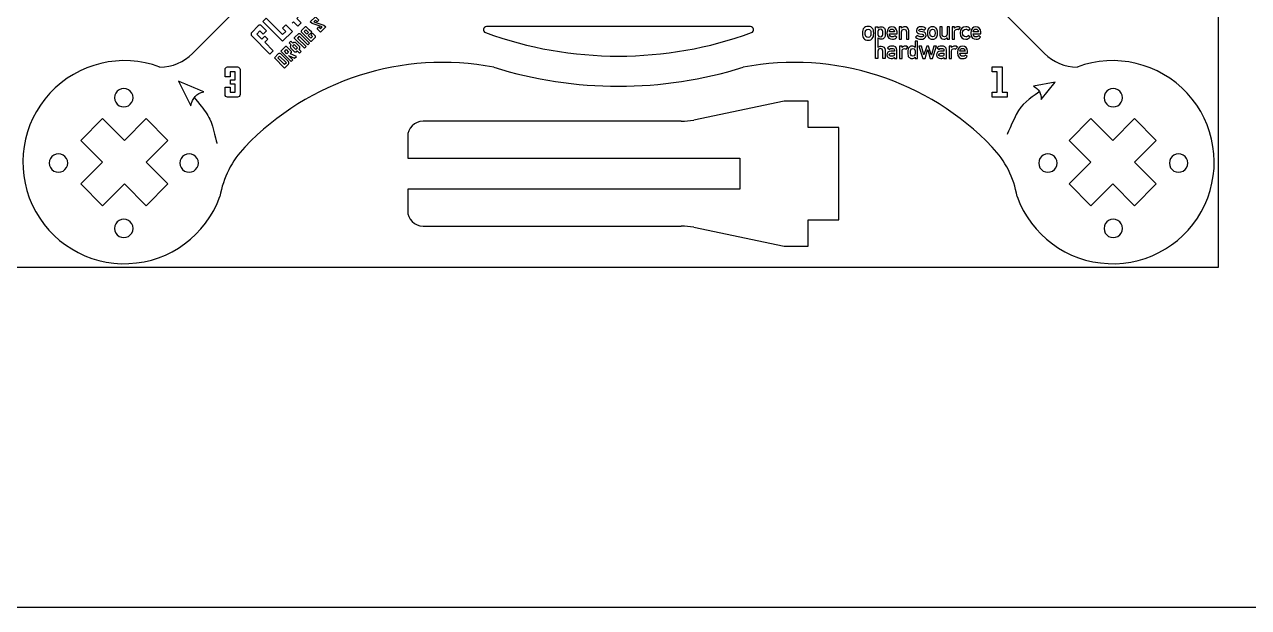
# Model space of a CAD drawing. Extents: x 88 to 1548, y 169 to 1230.
# Drawn here: x 576 to 1104, y 169 to 420 of the extents above; entities that cross this region are included whole.
import ezdxf

# ---------------------------------------------------------------- set-up
doc = ezdxf.new("R2010")
doc.units = 0
doc.layers.add('corte', color=7, linetype='CONTINUOUS')
doc.layers.add('Grabado', color=7, linetype='CONTINUOUS')

msp = doc.modelspace()

# ---------------------------------------------------------------- linework, layer by layer
at = {"layer": 'corte', "color": 1}
for points in [[(669.972622, 428.68755), (648.96867, 407.683575)], [(995.435325, 428.68755), (1016.4393, 407.683575)], [(889.61565, 419.28615), (775.79235, 419.28615)], [(904.1193, 387.095437), (865.134825, 379.012087)], [(914.483475, 387.095437), (904.1193, 387.095437)], [(914.483475, 375.801187), (914.483475, 387.095437)], [(859.7394, 378.458662), (748.39098, 378.458662)], [(927.770925, 375.801187), (914.483475, 375.801187)], [(927.770925, 335.938912), (927.770925, 375.801187)], [(741.74733, 371.814937), (741.74733, 362.513737)], [(741.74733, 362.513737), (884.98545, 362.513737)], [(884.98545, 362.513737), (884.98545, 349.226362)], [(741.74733, 349.226362), (741.74733, 339.925162)], [(884.98545, 349.226362), (741.74733, 349.226362)], [(748.39098, 333.281437), (859.7394, 333.281437)], [(865.134825, 332.728012), (904.1193, 324.644662)], [(914.483475, 335.938912), (927.770925, 335.938912)], [(914.483475, 324.644662), (914.483475, 335.938912)], [(904.1193, 324.644662), (914.483475, 324.644662)]]:
    msp.add_lwpolyline(points, dxfattribs=at)
for points in [[(623.248845, 388.635075)], [(1050.131625, 388.635075)], [(600.729803, 370.215045), (610.125413, 360.819427), (600.729803, 351.423817), (610.125413, 342.028207), (619.521022, 351.423817), (628.91664, 342.028207), (638.31225, 351.423817), (628.916632, 360.819427), (638.31225, 370.215045), (628.91664, 379.610655), (619.521022, 370.215045), (610.125413, 379.610655)], [(1027.095675, 370.215045), (1036.4913, 360.819427), (1027.095675, 351.423817), (1036.4913, 342.028207), (1045.886925, 351.423817), (1055.28255, 342.028207), (1064.678175, 351.423817), (1055.28255, 360.819427), (1064.678175, 370.215045), (1055.28255, 379.610655), (1045.886925, 370.215045), (1036.4913, 379.610655)], [(595.062007, 360.448275)], [(651.435675, 360.448275)], [(1021.94475, 360.448275)], [(1078.318425, 360.448275)], [(623.248838, 332.2614)], [(1050.131625, 332.2614)]]:
    msp.add_lwpolyline(points, close=True, dxfattribs=at)
for points in [[(774.483757, 418.188594), (774.371586, 417.553726), (774.731337, 416.929939), (775.337025, 416.709075)], [(775.79235, 419.28615), (775.147649, 419.286208), (774.595927, 418.823462), (774.483757, 418.188594)], [(890.924243, 418.188594), (890.812073, 418.823462), (890.260351, 419.286208), (889.61565, 419.28615)], [(890.070975, 416.709075), (890.676663, 416.929939), (891.036414, 417.553726), (890.924243, 418.188594)], [(775.337025, 416.709075), (812.388036, 403.196072), (853.019964, 403.196072), (890.070975, 416.709075)], [(634.8456, 401.8509), (618.201343, 408.067254), (599.450743, 403.612926), (587.380411, 390.575232)], [(634.8456, 401.8509), (640.14158, 401.839822), (645.22384, 403.938741), (648.96867, 407.683575)], [(778.906725, 401.781225), (739.567819, 409.233243), (699.131172, 396.258957), (671.471633, 367.310175)], [(993.936375, 367.310175), (966.276834, 396.258959), (925.840184, 409.233246), (886.501275, 401.781225)], [(1016.4393, 407.683575), (1020.184137, 403.938733), (1025.266409, 401.839814), (1030.5624, 401.8509)], [(1078.027594, 390.575246), (1065.957258, 403.612937), (1047.206656, 408.06726), (1030.5624, 401.8509)], [(778.906725, 401.781225), (813.936926, 390.838726), (851.471074, 390.838726), (886.501275, 401.781225)], [(617.268809, 392.089281), (616.035109, 391.376668), (615.275531, 390.059796), (615.276405, 388.635075)], [(621.256441, 392.089281), (620.022742, 392.801894), (618.502508, 392.801894), (617.268809, 392.089281)], [(623.248845, 388.635075), (623.249719, 390.059796), (622.490141, 391.376668), (621.256441, 392.089281)], [(1044.15225, 392.087268), (1042.9189, 391.375193), (1042.159125, 390.059225), (1042.159125, 388.635075)], [(1048.1385, 392.087268), (1046.90515, 392.799343), (1045.3856, 392.799343), (1044.15225, 392.087268)], [(1050.131625, 388.635075), (1050.131625, 390.059225), (1049.37185, 391.375193), (1048.1385, 392.087268)], [(587.380411, 390.575232), (575.310079, 377.537538), (572.31166, 358.499799), (579.790225, 342.383179)], [(615.276405, 388.635075), (615.275531, 387.210353), (616.035109, 385.893482), (617.268809, 385.180869)], [(621.256441, 385.180869), (622.490141, 385.893482), (623.249719, 387.210353), (623.248845, 388.635075)], [(1042.159125, 388.635075), (1042.159125, 387.210924), (1042.9189, 385.894955), (1044.15225, 385.18288)], [(1048.1385, 385.18288), (1049.37185, 385.894955), (1050.131625, 387.210924), (1050.131625, 388.635075)], [(1085.617792, 342.383193), (1093.096354, 358.499815), (1090.09793, 377.537554), (1078.027594, 390.575246)], [(617.268809, 385.180869), (618.502508, 384.468255), (620.022742, 384.468255), (621.256441, 385.180869)], [(1044.15225, 385.18288), (1045.3856, 384.470805), (1046.90515, 384.470805), (1048.1385, 385.18288)], [(748.39098, 378.458662), (744.721776, 378.458634), (741.747317, 375.484141), (741.74733, 371.814937)], [(859.7394, 378.458662), (861.552043, 378.458646), (863.359931, 378.644086), (865.134825, 379.012087)], [(593.069604, 363.902481), (591.835904, 364.615094), (590.315671, 364.615094), (589.081971, 363.902481)], [(649.443271, 363.902481), (648.209572, 364.615094), (646.689338, 364.615094), (645.455639, 363.902481)], [(671.471633, 367.310175), (665.862394, 361.439484), (662.12919, 354.030879), (660.74829, 346.029525)], [(1004.659725, 346.029525), (1003.278822, 354.03088), (999.545616, 361.439485), (993.936375, 367.310175)], [(1019.953989, 363.907201), (1018.719458, 364.621074), (1017.197617, 364.621074), (1015.963086, 363.907201)], [(1076.327664, 363.907201), (1075.093133, 364.621074), (1073.571292, 364.621074), (1072.336761, 363.907201)], [(589.081971, 363.902481), (587.848272, 363.189868), (587.088694, 361.872996), (587.089567, 360.448275)], [(587.089567, 360.448275), (587.088694, 359.023553), (587.848272, 357.706682), (589.081971, 356.994069)], [(595.062007, 360.448275), (595.062881, 361.872996), (594.303303, 363.189868), (593.069604, 363.902481)], [(593.069604, 356.994069), (594.303303, 357.706682), (595.062881, 359.023553), (595.062007, 360.448275)], [(645.455639, 363.902481), (644.221939, 363.189868), (643.462361, 361.872996), (643.463235, 360.448275)], [(643.463235, 360.448275), (643.462361, 359.023553), (644.221939, 357.706682), (645.455639, 356.994069)], [(651.435675, 360.448275), (651.436549, 361.872996), (650.676971, 363.189868), (649.443271, 363.902481)], [(649.443271, 356.994069), (650.676971, 357.706682), (651.436549, 359.023553), (651.435675, 360.448275)], [(1015.963086, 363.907201), (1014.728556, 363.193328), (1013.969424, 361.874343), (1013.972325, 360.448275)], [(1013.972325, 360.448275), (1013.969424, 359.022206), (1014.728556, 357.703222), (1015.963086, 356.989349)], [(1021.94475, 360.448275), (1021.947651, 361.874343), (1021.188519, 363.193328), (1019.953989, 363.907201)], [(1019.953989, 356.989349), (1021.188519, 357.703222), (1021.947651, 359.022206), (1021.94475, 360.448275)], [(1072.336761, 363.907201), (1071.102231, 363.193328), (1070.343099, 361.874343), (1070.346, 360.448275)], [(1070.346, 360.448275), (1070.343099, 359.022206), (1071.102231, 357.703222), (1072.336761, 356.989349)], [(1078.318425, 360.448275), (1078.321326, 361.874343), (1077.562194, 363.193328), (1076.327664, 363.907201)], [(1076.327664, 356.989349), (1077.562194, 357.703222), (1078.321326, 359.022206), (1078.318425, 360.448275)], [(589.081971, 356.994069), (590.315671, 356.281455), (591.835904, 356.281455), (593.069604, 356.994069)], [(645.455639, 356.994069), (646.689338, 356.281455), (648.209572, 356.281455), (649.443271, 356.994069)], [(1015.963086, 356.989349), (1017.197617, 356.275476), (1018.719458, 356.275476), (1019.953989, 356.989349)], [(1072.336761, 356.989349), (1073.571292, 356.275476), (1075.093133, 356.275476), (1076.327664, 356.989349)], [(621.491753, 317.06387), (639.240987, 317.863294), (654.748849, 329.305857), (660.74829, 346.029525)], [(1004.659725, 346.029525), (1010.659168, 329.305857), (1026.167033, 317.863295), (1043.916267, 317.063874)], [(579.790225, 342.383179), (587.268791, 326.26656), (603.74252, 316.264445), (621.491753, 317.06387)], [(741.74733, 339.925162), (741.747317, 336.255958), (744.721776, 333.281465), (748.39098, 333.281437)], [(1043.916267, 317.063874), (1061.665502, 316.264453), (1078.13923, 326.266571), (1085.617792, 342.383193)], [(617.268801, 335.715606), (616.035102, 335.002993), (615.275524, 333.686121), (615.276398, 332.2614)], [(621.256434, 335.715606), (620.022734, 336.428219), (618.502501, 336.428219), (617.268801, 335.715606)], [(623.248838, 332.2614), (623.249711, 333.686121), (622.490133, 335.002993), (621.256434, 335.715606)], [(865.134825, 332.728012), (863.359931, 333.096013), (861.552043, 333.281453), (859.7394, 333.281437)], [(1044.15225, 335.713593), (1042.9189, 335.001518), (1042.159125, 333.68555), (1042.159125, 332.2614)], [(1048.1385, 335.713593), (1046.90515, 336.425668), (1045.3856, 336.425668), (1044.15225, 335.713593)], [(1050.131625, 332.2614), (1050.131625, 333.68555), (1049.37185, 335.001518), (1048.1385, 335.713593)], [(615.276398, 332.2614), (615.275524, 330.836678), (616.035102, 329.519807), (617.268801, 328.807194)], [(617.268801, 328.807194), (618.502501, 328.09458), (620.022734, 328.09458), (621.256434, 328.807194)], [(621.256434, 328.807194), (622.490133, 329.519807), (623.249711, 330.836678), (623.248838, 332.2614)], [(1042.159125, 332.2614), (1042.159125, 330.837249), (1042.9189, 329.52128), (1044.15225, 328.809205)], [(1044.15225, 328.809205), (1045.3856, 328.09713), (1046.90515, 328.09713), (1048.1385, 328.809205)], [(1048.1385, 328.809205), (1049.37185, 329.52128), (1050.131625, 330.837249), (1050.131625, 332.2614)]]:
    msp.add_open_spline(points, degree=3, dxfattribs=at)
at = {"layer": 'Grabado', "color": 2}
for points in [[(88.09096, 1229.953241), (1547.94766, 1229.953241), (1547.94766, 168.718616), (88.09096, 168.718616)], [(294.476386, 1112.399637), (1091.43413, 1112.399637), (1091.43413, 315.441893), (294.476386, 315.441893)]]:
    msp.add_lwpolyline(points, close=True, dxfattribs=at)
at = {"layer": 'Grabado', "color": 5}
for points in [[(687.791733, 418.682516), (689.227045, 417.247203), (687.805795, 415.825953), (680.657358, 422.974391), (679.222045, 421.539078), (687.806733, 412.954391), (692.098608, 417.246266), (689.227045, 420.117828)], [(699.723352, 421.358566), (701.938195, 423.573409), (703.420909, 422.090696), (702.682625, 421.352412), (701.944341, 422.090696), (701.206066, 421.352421), (705.635752, 419.875853), (706.380181, 419.131423), (704.165338, 416.91658), (702.682625, 418.399294), (703.420909, 419.137578), (704.159193, 418.399294), (704.897468, 419.137569), (700.467782, 420.614137)], [(698.943147, 416.788533), (698.204863, 416.050249), (697.054379, 417.200734), (697.792663, 417.939018)], [(690.392555, 408.324067), (689.654271, 407.585783), (688.54685, 408.693204), (689.285133, 409.431488)], [(693.492982, 409.394229), (692.090249, 410.796962), (692.828524, 411.535237), (694.231257, 410.132504)], [(967.18189, 405.552273), (968.120065, 405.552273), (969.811615, 410.841108), (968.68699, 410.841108), (967.670215, 407.128338), (967.651465, 407.128338), (966.45289, 410.841108), (965.68264, 410.841108), (964.47949, 407.128338), (964.46224, 407.128338), (963.45019, 410.841108), (962.325565, 410.841108), (964.015465, 405.552273), (964.949065, 405.552273), (966.056815, 409.258886), (966.080065, 409.258886), (967.18159, 405.552273)], [(685.711006, 405.857361), (686.44929, 406.595645), (689.402417, 403.642518), (688.664133, 402.904234)], [(993.861558, 399.727308), (993.861558, 401.905308), (998.181558, 401.905308), (998.181558, 391.087301), (1000.341558, 391.087301), (1000.341558, 388.909301), (993.861558, 388.909301), (993.861558, 391.087301), (996.021558, 391.087301), (996.021558, 399.727308)], [(642.843618, 395.747238)], [(1015.041158, 387.871891)]]:
    msp.add_lwpolyline(points, close=True, dxfattribs=at)
for points in [[(691.845483, 420.715016), (692.504545, 421.374078), (694.365483, 419.513141), (695.75767, 420.905328), (693.896733, 422.766266), (694.555795, 423.425328)], [(677.314233, 419.631266), (674.45767, 416.774703)], [(674.45767, 415.338453), (682.324233, 407.471891), (683.760483, 408.908141), (680.083608, 412.585016), (681.37267, 413.874078), (680.12767, 415.119078), (678.838608, 413.830016), (676.612045, 416.056578), (678.032358, 417.476891), (679.46767, 416.041578), (680.90392, 417.477828)], [(680.90392, 417.477828), (678.750483, 419.631266)], [(697.417371, 419.052585), (695.940812, 417.576026)], [(699.269222, 417.939009), (698.155646, 419.052585)], [(701.859357, 415.348874), (700.745781, 416.46245), (700.007506, 415.724175), (700.74579, 414.985891), (700.007506, 414.247607), (698.857013, 415.3981), (700.333572, 416.874659), (699.269222, 417.939009)], [(943.54339, 405.552273), (943.54339, 419.194076), (944.615665, 419.194076), (944.615665, 418.641071)], [(954.845065, 418.628628), (954.827815, 418.628628), (954.827815, 419.194076), (953.75554, 419.194076), (953.75554, 413.905241), (953.755765, 413.905241)], [(956.92174, 417.052683), (956.92174, 413.905241), (957.980065, 413.905241), (957.980065, 417.425508)], [(964.589065, 417.763241), (965.25004, 418.533528)], [(972.308965, 416.040476), (972.308965, 419.194076), (971.250565, 419.194076), (971.250565, 415.667651), (971.25049, 415.667651)], [(974.38564, 414.470696), (974.41489, 414.470696), (974.41489, 413.905241), (975.46864, 413.905241), (975.46864, 419.194076), (974.41489, 419.194076), (974.41489, 416.040476)], [(977.731765, 418.628628), (977.701015, 418.628628), (977.701015, 419.194076), (976.63639, 419.194076), (976.63639, 413.905241), (976.636315, 413.905241)], [(979.43404, 417.930806), (980.21044, 418.852068)], [(983.59204, 417.636506), (984.374665, 418.340606)], [(692.48396, 412.421137), (692.188648, 412.125825), (691.33963, 412.974844), (690.67518, 412.310394), (691.524199, 411.461376), (691.204278, 411.141456)], [(693.104969, 414.740182), (694.581528, 416.216741)], [(695.319803, 416.216741), (699.392651, 412.143893), (698.654376, 411.405618), (694.950665, 415.109329), (694.22469, 414.383354), (697.928401, 410.679643), (697.177817, 409.929059), (693.104969, 414.001907)], [(695.14181, 410.698519), (693.394548, 412.445781)], [(695.940803, 416.837742), (699.644514, 413.134031)], [(700.382798, 413.13404), (701.859357, 414.610599)], [(944.615665, 414.470696), (944.603665, 410.275661)], [(951.782365, 417.028038), (949.556215, 417.028038)], [(949.556215, 416.149916), (952.85299, 416.149916)], [(952.745215, 414.704861), (951.96874, 415.354976)], [(952.85299, 416.149916), (952.85299, 417.028038)], [(953.755765, 413.905241), (954.82804, 413.905241), (954.82804, 417.052683)], [(960.68839, 405.552273), (961.75444, 405.552273), (961.75444, 412.971656), (960.68839, 412.971656), (960.68839, 410.275661)], [(961.597315, 415.524446), (960.857815, 414.789536), (960.857815, 414.789528)], [(962.723365, 416.125556), (963.66169, 416.040476)], [(963.84199, 417.052683), (962.963815, 417.119283)], [(976.636315, 413.905241), (977.70094, 413.905241), (977.70094, 417.075731)], [(984.374665, 414.764876), (983.59204, 415.462818)], [(987.94414, 417.028038), (985.716415, 417.028038)], [(985.716415, 416.149916), (989.00869, 416.149916)], [(988.907065, 414.704861), (988.13059, 415.354976)], [(989.00869, 416.149916), (989.00869, 417.028038)], [(685.901738, 407.536952), (684.228302, 405.863516), (688.670288, 401.42153), (690.306807, 403.058049)], [(690.306807, 404.190079), (687.009151, 407.487735)], [(688.909842, 410.545055), (687.064145, 408.699359), (691.506131, 404.257373), (692.244406, 404.995648), (690.392555, 406.847499), (692.98269, 405.733932), (693.720965, 406.472207), (691.130839, 407.585783)], [(691.499968, 408.693204), (689.648117, 410.545055)], [(691.130839, 407.585783), (691.499976, 407.95492)], [(691.228887, 410.181686), (692.926932, 408.483641)], [(693.788267, 408.459032), (694.132796, 408.803561), (695.092558, 407.8438), (695.806224, 408.557466), (694.846463, 409.517228), (695.190992, 409.861757)], [(944.603665, 408.699723), (944.603665, 405.552273), (943.537465, 405.552273), (943.54339, 405.552273)], [(947.757115, 409.066368), (947.757115, 405.552273), (946.703365, 405.552273), (946.703365, 408.699723)], [(948.78589, 410.126291), (949.622515, 409.493051)], [(951.709915, 409.223516), (951.709915, 408.668906), (950.23564, 408.668906)], [(950.440465, 407.790783), (951.709915, 407.790783), (951.709915, 407.405636)], [(951.709915, 405.552273), (952.775965, 405.552273), (952.775965, 409.163366)], [(955.02064, 410.275661), (955.00864, 410.275661), (955.00864, 410.841108), (953.94244, 410.841108), (953.94244, 405.552273), (953.94229, 405.552273)], [(953.94229, 405.552273), (955.00834, 405.552273), (955.00834, 408.735086)], [(956.74144, 409.565516), (957.50554, 410.492936)], [(970.167415, 410.126291), (971.00404, 409.493051)], [(973.091515, 409.223516), (973.091515, 408.668906), (971.617165, 408.668906)], [(971.81599, 407.790783), (973.09144, 407.790783), (973.09144, 407.405636), (973.091515, 407.405636)], [(973.091515, 405.552273), (974.14519, 405.552273), (974.14519, 409.163366)], [(976.402165, 410.275661), (976.390165, 410.275661), (976.390165, 410.841108), (975.324115, 410.841108), (975.324115, 405.552273), (975.32374, 405.552273)], [(975.32374, 405.552273), (976.389865, 405.552273), (976.389865, 408.735086)], [(978.11689, 409.565516), (978.88714, 410.492936)], [(982.202515, 408.668906), (979.97629, 408.668906)], [(979.97629, 407.790783), (983.268565, 407.790783)], [(983.16529, 406.341048), (982.388815, 406.995843)], [(983.268565, 407.790783), (983.268565, 408.668906)], [(664.029715, 401.903883), (668.349715, 401.903883)], [(951.68689, 406.022208), (951.71014, 406.022208), (951.71014, 405.552273), (951.709915, 405.552273)], [(960.68839, 406.099241), (960.68839, 405.552273)], [(973.066765, 406.022208), (973.091515, 406.022208), (973.091515, 405.552273), (973.091515, 405.552273)], [(662.949715, 397.565883), (662.949715, 400.823883)], [(662.949715, 389.987883), (662.949715, 393.245883), (665.109715, 393.245883), (665.109715, 391.085883), (667.269715, 391.085883), (667.269715, 394.451883), (665.325715, 394.451883), (665.325715, 396.359883), (667.269715, 396.359883), (667.269715, 399.725883), (665.109715, 399.725883), (665.109715, 397.565883), (662.949715, 397.565883)], [(669.429715, 400.823883), (669.429715, 389.987883)], [(642.843618, 395.747238), (648.13024, 385.124193)], [(1015.041158, 387.871891), (1021.116233, 395.313506), (1011.668019, 393.578224)], [(668.349715, 388.907883), (664.029715, 388.907883)]]:
    msp.add_lwpolyline(points, dxfattribs=at)
for points in [[(678.032358, 419.923766), (677.751108, 419.923766), (677.512045, 419.825328), (677.314233, 419.631266)], [(678.750483, 419.631266), (678.54517, 419.836578), (678.307045, 419.930328), (678.032358, 419.923766)], [(695.940812, 417.576026), (695.838269, 417.473483), (695.78705, 417.348341), (695.787006, 417.200734)], [(695.787006, 417.200734), (695.787006, 417.061317), (695.838269, 416.940276), (695.940803, 416.837742)], [(697.786508, 419.200236), (697.642966, 419.204362), (697.519905, 419.155119), (697.417371, 419.052585)], [(698.155646, 419.052585), (698.053112, 419.155119), (697.930016, 419.204292), (697.786508, 419.200236)], [(938.602765, 418.665723), (938.151415, 418.158821), (937.964965, 417.678153), (937.964965, 416.421056)], [(940.385215, 419.411231), (939.47629, 419.411231), (938.92174, 419.013768), (938.602765, 418.665723)], [(939.145015, 416.421018), (939.145015, 417.262158), (939.223915, 417.491771), (939.433165, 417.804446)], [(939.433165, 417.804446), (939.614965, 418.038611), (939.97549, 418.231121), (940.385215, 418.231121)], [(942.160015, 418.665723), (941.83489, 419.013768), (941.292565, 419.411231), (940.385215, 419.411231)], [(940.385215, 418.231121), (940.78729, 418.231121), (941.15554, 418.038611), (941.335765, 417.804446)], [(941.335765, 417.804446), (941.54524, 417.491771), (941.61769, 417.262158), (941.61769, 416.402531)], [(942.797815, 416.421056), (942.797815, 417.678153), (942.61129, 418.158821), (942.160015, 418.665723)], [(944.615665, 418.641071), (944.94679, 419.001446), (945.43984, 419.254098), (945.97594, 419.254098)], [(945.655465, 418.189623), (944.663365, 418.189623), (944.615665, 417.317666), (944.615665, 416.541213)], [(946.709215, 416.541213), (946.709215, 417.371523), (946.661215, 418.189623), (945.655465, 418.189623)], [(945.97594, 419.254098), (946.62454, 419.254098), (947.09434, 418.966076), (947.394865, 418.568606)], [(947.394865, 418.568606), (947.690665, 418.189623), (947.769115, 417.846146), (947.769115, 416.541213)], [(950.668465, 419.254098), (949.64554, 419.254098), (948.48394, 418.593258), (948.48394, 416.535056)], [(949.556215, 417.028038), (949.573465, 417.835301), (950.03689, 418.249773), (950.668465, 418.249773)], [(952.85299, 417.028038), (952.85299, 418.388418), (951.836215, 419.254098), (950.668465, 419.254098)], [(950.668465, 418.249773), (951.301765, 418.249773), (951.757765, 417.835301), (951.782365, 417.028038)], [(954.82804, 417.052683), (954.82804, 417.779831), (955.267165, 418.189623), (955.87414, 418.189623)], [(956.22379, 419.254098), (955.65229, 419.254098), (955.18234, 419.050863), (954.845065, 418.628628)], [(955.87414, 418.189623), (956.470315, 418.189623), (956.92174, 417.779831), (956.92174, 417.052683)], [(957.980065, 417.425508), (957.980065, 418.616306), (957.04189, 419.254098), (956.22379, 419.254098)], [(963.179365, 419.254398), (962.054815, 419.254398), (961.205965, 418.707558), (961.205965, 417.630633)], [(961.205965, 417.630633), (961.205965, 416.721821), (961.84999, 416.197901), (962.723365, 416.125556)], [(962.26594, 417.618431), (962.26594, 417.978926), (962.49394, 418.250058), (963.179365, 418.250058)], [(962.963815, 417.119283), (962.433865, 417.161133), (962.26594, 417.388818), (962.26594, 417.618431)], [(965.25004, 418.533528), (964.726165, 418.972526), (964.106815, 419.254398), (963.179365, 419.254398)], [(963.179365, 418.250058), (963.75259, 418.250058), (964.173115, 418.063593), (964.589065, 417.763241)], [(966.550315, 418.580936), (966.146665, 418.123323), (965.978665, 417.690476), (965.978665, 416.558103)], [(968.16319, 419.254098), (967.332865, 419.254098), (966.844465, 418.899768), (966.550315, 418.580936)], [(967.04329, 416.557736), (967.04329, 417.317306), (967.11004, 417.520653), (967.302115, 417.804123)], [(967.302115, 417.804123), (967.46524, 418.021286), (967.790365, 418.189263), (968.16319, 418.189263)], [(969.763915, 418.580936), (969.469615, 418.899768), (968.98129, 419.254098), (968.16319, 419.254098)], [(968.16319, 418.189263), (968.523715, 418.189263), (968.85484, 418.021286), (969.011965, 417.804123)], [(969.011965, 417.804123), (969.215365, 417.520653), (969.275515, 417.317306), (969.275515, 416.540853)], [(970.341565, 416.558103), (970.341565, 417.690476), (970.173715, 418.123323), (969.763915, 418.580936)], [(977.70094, 417.075731), (977.70094, 417.846018), (978.212365, 418.189623), (978.736165, 418.189623)], [(979.09819, 419.254098), (978.537415, 419.254098), (978.05674, 419.050863), (977.731765, 418.628628)], [(978.736165, 418.189623), (979.007365, 418.189623), (979.187515, 418.123023), (979.43404, 417.930806)], [(980.21044, 418.852068), (979.879315, 419.104721), (979.52494, 419.254098), (979.09819, 419.254098)], [(982.47979, 419.254098), (981.25804, 419.254098), (980.07799, 418.483811), (980.07799, 416.547378)], [(981.15019, 416.547378), (981.15019, 417.702806), (981.65554, 418.189623), (982.52749, 418.189623)], [(984.374665, 418.340606), (983.92324, 418.875123), (983.28544, 419.254098), (982.47979, 419.254098)], [(982.52749, 418.189623), (982.954165, 418.189623), (983.328565, 417.961623), (983.59204, 417.636506)], [(986.824165, 419.254098), (985.80124, 419.254098), (984.64579, 418.593258), (984.64579, 416.535056)], [(985.716415, 417.028038), (985.735165, 417.835301), (986.19874, 418.249773), (986.824165, 418.249773)], [(989.00869, 417.028038), (989.00869, 418.388418), (987.991915, 419.254098), (986.824165, 419.254098)], [(986.824165, 418.249773), (987.461965, 418.249773), (987.913315, 417.835301), (987.94414, 417.028038)], [(674.16517, 416.056578), (674.158608, 415.781891), (674.252358, 415.543766), (674.45767, 415.338453)], [(674.45767, 416.774703), (674.263608, 416.576891), (674.16517, 416.337828), (674.16517, 416.056578)], [(692.742398, 412.494998), (692.668564, 412.478581), (692.582473, 412.453946), (692.483995, 412.421172)], [(692.939276, 412.531915), (692.885985, 412.527789), (692.820315, 412.515498), (692.742398, 412.494998)], [(693.394548, 412.445781), (693.193588, 412.507324), (693.04181, 412.536015), (692.939276, 412.531915)], [(693.104969, 414.001907), (693.002426, 414.104433), (692.951154, 414.22543), (692.951163, 414.364891)], [(692.951163, 414.364891), (692.951163, 414.51256), (693.002426, 414.637639), (693.104969, 414.740182)], [(694.581528, 416.216741), (694.684062, 416.319276), (694.807158, 416.368449), (694.950665, 416.364393)], [(694.950665, 416.364393), (695.094208, 416.368519), (695.217269, 416.319276), (695.319803, 416.216741)], [(699.644514, 413.134031), (699.747048, 413.031497), (699.870091, 412.978162), (700.01366, 412.97408)], [(700.01366, 412.97408), (700.157203, 412.978206), (700.280254, 413.031497), (700.382798, 413.13404)], [(702.013162, 414.973582), (702.013162, 415.121251), (701.961891, 415.24634), (701.859357, 415.348874)], [(701.859357, 414.610599), (701.961891, 414.713133), (702.013171, 414.834122), (702.013162, 414.973582)], [(937.964965, 416.421056), (937.964965, 415.143858), (938.151415, 414.663198), (938.602765, 414.170216)], [(938.602765, 414.170216), (938.92174, 413.802086), (939.47629, 413.410773), (940.385215, 413.410773)], [(939.433165, 415.017491), (939.22369, 415.336443), (939.145015, 415.559771), (939.145015, 416.421018)], [(940.385215, 414.590808), (939.97549, 414.590808), (939.614965, 414.777168), (939.433165, 415.017491)], [(941.335765, 415.017491), (941.15554, 414.777168), (940.78729, 414.590808), (940.385215, 414.590808)], [(940.385215, 413.410773), (941.292565, 413.410773), (941.83489, 413.802086), (942.160015, 414.170216)], [(941.61769, 416.402531), (941.61769, 415.559771), (941.54494, 415.336443), (941.335765, 415.017491)], [(942.160015, 414.170216), (942.61129, 414.663198), (942.797815, 415.143858), (942.797815, 416.421056)], [(944.615665, 416.541213), (944.615665, 415.783256), (944.663665, 414.897363), (945.655465, 414.897363)], [(945.97594, 413.839053), (945.43984, 413.839053), (945.00694, 414.091706), (944.615665, 414.470696)], [(945.655465, 414.897363), (946.661515, 414.897363), (946.709215, 415.727801), (946.709215, 416.541213)], [(947.394865, 414.536876), (947.09434, 414.127083), (946.62454, 413.839053), (945.97594, 413.839053)], [(947.769115, 416.541213), (947.769115, 415.247141), (947.69029, 414.897363), (947.394865, 414.536876)], [(948.48394, 416.535056), (948.48394, 414.362853), (949.754965, 413.839053), (950.831815, 413.839053)], [(950.81329, 414.831191), (950.084665, 414.831191), (949.556215, 415.282511), (949.556215, 416.149916)], [(951.96874, 415.354976), (951.662215, 415.023693), (951.21694, 414.831191), (950.81329, 414.831191)], [(950.831815, 413.839053), (951.548215, 413.839053), (952.227565, 414.091706), (952.745215, 414.704861)], [(960.857815, 414.789528), (961.537315, 414.158021), (962.326015, 413.839053), (963.18559, 413.839053)], [(963.26419, 414.843506), (962.56024, 414.843506), (962.054815, 415.072991), (961.597315, 415.524446)], [(963.18559, 413.839053), (964.41349, 413.839053), (965.376415, 414.439878), (965.376415, 415.468983)], [(964.30564, 415.524446), (964.30564, 415.072991), (963.872665, 414.843506), (963.26419, 414.843506)], [(963.66169, 416.040476), (964.02829, 416.010926), (964.30564, 415.897263), (964.30564, 415.524446)], [(965.376415, 415.468983), (965.376415, 416.305451), (964.931065, 416.980211), (963.84199, 417.052683)], [(965.978665, 416.558103), (965.978665, 415.402668), (966.146665, 414.969836), (966.550315, 414.524553)], [(966.550315, 414.524553), (966.844465, 414.187226), (967.332865, 413.839053), (968.16319, 413.839053)], [(967.302115, 415.282151), (967.10944, 415.577936), (967.04329, 415.782896), (967.04329, 416.557736)], [(968.16319, 414.897003), (967.790365, 414.897003), (967.46524, 415.072631), (967.302115, 415.282151)], [(969.011965, 415.282151), (968.85499, 415.072631), (968.523715, 414.897003), (968.16319, 414.897003)], [(968.16319, 413.839053), (968.98129, 413.839053), (969.469615, 414.187226), (969.763915, 414.524553)], [(969.275515, 416.540853), (969.275515, 415.782896), (969.214765, 415.577936), (969.011965, 415.282151)], [(969.763915, 414.524553), (970.173715, 414.969836), (970.341565, 415.402668), (970.341565, 416.558103)], [(971.25049, 415.667651), (971.25049, 414.483018), (972.18874, 413.839053), (973.025215, 413.839053)], [(973.375015, 414.897363), (972.754165, 414.897363), (972.308965, 415.325643), (972.308965, 416.040476)], [(973.025215, 413.839053), (973.57369, 413.839053), (974.048215, 414.054738), (974.38564, 414.470696)], [(974.41489, 416.040476), (974.41489, 415.325643), (973.95889, 414.897363), (973.375015, 414.897363)], [(980.07799, 416.547378), (980.07799, 414.609341), (981.25804, 413.839053), (982.47979, 413.839053)], [(982.52749, 414.897363), (981.65554, 414.897363), (981.15019, 415.398116), (981.15019, 416.547378)], [(982.47979, 413.839053), (983.28544, 413.839053), (983.92324, 414.224201), (984.374665, 414.764876)], [(983.59204, 415.462818), (983.328565, 415.133141), (982.954165, 414.897363), (982.52749, 414.897363)], [(984.64579, 416.535056), (984.64579, 414.362853), (985.90294, 413.839053), (986.99824, 413.839053)], [(986.96899, 414.831191), (986.240215, 414.831191), (985.716415, 415.282511), (985.716415, 416.149916)], [(988.13059, 415.354976), (987.817765, 415.023693), (987.377215, 414.831191), (986.96899, 414.831191)], [(986.99824, 413.839053), (987.70234, 413.839053), (988.383265, 414.091706), (988.907065, 414.704861)], [(686.443136, 407.733829), (686.320137, 407.750247), (686.139624, 407.684604), (685.901738, 407.536952)], [(687.009151, 407.487735), (686.76713, 407.631251), (686.578488, 407.713312), (686.443136, 407.733829)], [(689.278988, 410.692716), (689.135445, 410.696842), (689.012376, 410.64759), (688.909842, 410.545055)], [(689.648117, 410.545055), (689.545582, 410.64759), (689.422575, 410.696851), (689.278988, 410.692716)], [(691.130452, 410.870744), (691.114035, 410.796909), (691.10587, 410.731327), (691.105835, 410.673875)], [(691.105835, 410.673875), (691.105835, 410.567293), (691.146861, 410.403163), (691.228887, 410.181686)], [(691.204278, 411.141456), (691.171531, 411.043039), (691.146896, 410.952734), (691.130452, 410.870744)], [(691.653791, 408.317912), (691.653791, 408.465582), (691.602511, 408.590661), (691.499968, 408.693204)], [(691.499976, 407.95492), (691.602511, 408.057455), (691.653791, 408.178443), (691.653791, 408.317912)], [(692.926932, 408.483641), (693.074618, 408.434459), (693.205844, 408.409815), (693.320678, 408.409815)], [(693.320678, 408.409815), (693.435512, 408.409815), (693.591381, 408.426215), (693.788267, 408.459032)], [(695.234064, 410.495469), (695.213608, 410.557013), (695.182818, 410.624675), (695.14181, 410.698519)], [(695.190992, 409.861757), (695.223739, 409.960173), (695.246372, 410.044262), (695.258672, 410.114014)], [(695.277118, 410.317037), (695.272991, 410.378581), (695.258681, 410.438017), (695.234064, 410.495469)], [(695.258672, 410.114014), (695.27509, 410.187849), (695.281235, 410.25545), (695.277118, 410.317037)], [(944.603665, 410.275661), (944.951815, 410.697776), (945.44014, 410.902728), (945.999415, 410.902728)], [(945.66199, 409.842821), (945.04879, 409.842821), (944.603665, 409.428348), (944.603665, 408.699723)], [(946.703365, 408.699723), (946.703365, 409.428348), (946.24594, 409.842821), (945.66199, 409.842821)], [(945.999415, 410.902728), (946.82974, 410.902728), (947.757115, 410.263338), (947.757115, 409.066368)], [(950.23564, 408.668906), (949.098715, 408.668906), (948.520915, 407.952476), (948.520915, 407.105163)], [(948.520915, 407.105163), (948.520915, 406.190066), (949.206565, 405.492251), (950.386615, 405.492251)], [(950.57299, 410.902728), (949.784215, 410.902728), (949.194265, 410.697776), (948.78589, 410.126291)], [(949.51924, 407.159148), (949.51924, 407.544296), (949.80889, 407.790783), (950.440465, 407.790783)], [(950.51914, 406.484373), (949.802665, 406.484373), (949.51924, 406.803213), (949.51924, 407.159148)], [(949.622515, 409.493051), (949.80889, 409.795001), (950.073865, 409.902843), (950.620765, 409.902843)], [(951.709915, 407.405636), (951.709915, 406.587536), (951.40954, 406.484373), (950.51914, 406.484373)], [(952.775965, 409.163366), (952.775965, 410.468298), (951.879415, 410.902728), (950.57299, 410.902728)], [(950.620765, 409.902843), (951.38494, 409.902843), (951.709915, 409.728813), (951.709915, 409.223516)], [(955.00834, 408.735086), (955.00834, 409.505373), (955.52599, 409.842821), (956.043565, 409.842821)], [(956.40409, 410.902728), (955.838665, 410.902728), (955.36264, 410.697776), (955.02064, 410.275661)], [(956.043565, 409.842821), (956.308615, 409.842821), (956.482615, 409.757741), (956.74144, 409.565516)], [(957.50554, 410.492936), (957.186715, 410.745588), (956.830765, 410.902728), (956.40409, 410.902728)], [(957.90919, 410.209481), (957.61339, 409.842821), (957.530215, 409.493051), (957.530215, 408.200576)], [(957.530215, 408.200576), (957.530215, 406.894166), (957.61399, 406.550561), (957.90919, 406.183901)], [(959.32339, 410.902728), (958.67329, 410.902728), (958.20964, 410.613108), (957.90919, 410.209481)], [(958.60099, 408.200576), (958.60099, 409.018556), (958.65499, 409.842821), (959.64694, 409.842821)], [(959.64694, 406.550561), (958.65484, 406.550561), (958.60099, 407.374833), (958.60099, 408.200576)], [(960.68839, 410.275661), (960.29089, 410.654636), (959.870365, 410.902728), (959.32339, 410.902728)], [(959.64694, 409.842821), (960.634465, 409.842821), (960.68839, 408.964698), (960.68839, 408.200576)], [(960.68839, 408.200576), (960.68839, 407.430288), (960.63439, 406.550561), (959.64694, 406.550561)], [(971.617165, 408.668906), (970.48024, 408.668906), (969.90259, 407.952476), (969.90259, 407.105163)], [(969.90259, 407.105163), (969.90259, 406.190066), (970.58809, 405.492251), (971.76199, 405.492251)], [(971.94844, 410.902728), (971.153515, 410.902728), (970.569565, 410.697776), (970.167415, 410.126291)], [(970.89469, 407.159148), (970.89469, 407.544296), (971.19034, 407.790783), (971.81599, 407.790783)], [(971.90059, 406.484373), (971.17819, 406.484373), (970.89469, 406.803213), (970.89469, 407.159148)], [(971.00404, 409.493051), (971.19034, 409.795001), (971.449165, 409.902843), (972.00229, 409.902843)], [(973.091515, 407.405636), (973.091515, 406.587536), (972.791065, 406.484373), (971.90059, 406.484373)], [(974.14519, 409.163366), (974.14519, 410.468298), (973.25944, 410.902728), (971.94844, 410.902728)], [(972.00229, 409.902843), (972.76024, 409.902843), (973.091515, 409.728813), (973.091515, 409.223516)], [(976.389865, 408.735086), (976.389865, 409.505373), (976.88899, 409.842821), (977.41279, 409.842821)], [(977.785615, 410.902728), (977.220265, 410.902728), (976.738015, 410.697776), (976.402165, 410.275661)], [(977.41279, 409.842821), (977.683915, 409.842821), (977.864215, 409.757741), (978.11689, 409.565516)], [(978.88714, 410.492936), (978.56824, 410.745588), (978.20614, 410.902728), (977.785615, 410.902728)], [(981.088615, 410.902728), (980.065615, 410.902728), (978.90409, 410.240283), (978.90409, 408.175923)], [(978.90409, 408.175923), (978.90409, 406.016043), (980.16889, 405.492251), (981.25804, 405.492251)], [(979.97629, 408.668906), (979.98829, 409.470003), (980.463115, 409.902843), (981.088615, 409.902843)], [(981.233365, 406.484373), (980.50624, 406.484373), (979.97629, 406.935701), (979.97629, 407.790783)], [(983.268565, 408.668906), (983.268565, 410.035323), (982.256365, 410.902728), (981.088615, 410.902728)], [(981.088615, 409.902843), (981.71569, 409.902843), (982.17934, 409.470003), (982.202515, 408.668906)], [(982.388815, 406.995843), (982.07614, 406.676891), (981.643165, 406.484373), (981.233365, 406.484373)], [(662.949715, 400.823883), (662.949715, 401.123876), (663.051715, 401.375876), (663.255715, 401.579883)], [(663.255715, 401.579883), (663.471715, 401.795876), (663.729715, 401.903876), (664.029715, 401.903883)], [(668.349715, 401.903883), (668.649708, 401.903876), (668.901708, 401.795876), (669.105715, 401.579883)], [(669.105715, 401.579883), (669.321708, 401.375876), (669.429708, 401.123876), (669.429715, 400.823883)], [(690.503684, 403.624064), (690.503684, 403.730646), (690.438058, 403.919376), (690.306807, 404.190079)], [(690.306807, 403.058049), (690.438076, 403.328735), (690.503675, 403.517421), (690.503684, 403.624064)], [(950.386615, 405.492251), (951.10294, 405.492251), (951.469615, 405.653951), (951.68689, 406.022208)], [(957.90919, 406.183901), (958.20964, 405.780273), (958.67329, 405.492251), (959.32339, 405.492251)], [(959.32339, 405.492251), (959.870365, 405.492251), (960.35719, 405.738738), (960.68839, 406.099241)], [(971.76199, 405.492251), (972.47824, 405.492251), (972.851215, 405.653951), (973.066765, 406.022208)], [(981.25804, 405.492251), (981.96214, 405.492251), (982.64764, 405.738738), (983.16529, 406.341048)], [(653.734735, 391.099293), (650.103453, 392.646468), (646.473843, 394.197573), (642.843618, 395.747238)], [(648.13024, 385.124193), (648.93121, 388.517156), (650.7313, 390.512538), (653.734735, 391.099293)], [(1014.330592, 391.245138), (1014.330592, 391.245138), (1008.639476, 387.509562), (1006.281302, 384.55119)], [(1011.668019, 393.578224), (1013.901563, 392.62543), (1015.260205, 390.318051), (1015.041158, 387.871891)], [(649.643433, 388.800948), (649.643433, 388.800948), (650.494713, 387.756423), (652.089715, 385.729173)], [(652.089715, 385.729173), (653.684718, 383.701923), (655.496118, 381.206801), (656.331903, 379.442066)], [(663.255715, 389.213883), (663.051715, 389.429883), (662.949715, 389.687883), (662.949715, 389.987883)], [(664.029715, 388.907883), (663.729715, 388.907883), (663.471715, 389.009883), (663.255715, 389.213883)], [(669.105715, 389.213883), (668.901708, 389.009883), (668.649708, 388.907883), (668.349715, 388.907883)], [(669.429715, 389.987883), (669.429708, 389.687883), (669.321708, 389.429883), (669.105715, 389.213883)], [(1006.281302, 384.55119), (1003.764748, 381.404623), (1000.402991, 372.754465), (1000.402991, 372.754465)], [(656.331903, 379.442066), (657.915678, 376.103598), (659.409535, 368.886401), (659.409543, 368.886401)]]:
    msp.add_open_spline(points, degree=3, dxfattribs=at)

doc.saveas('drawing.dxf')
